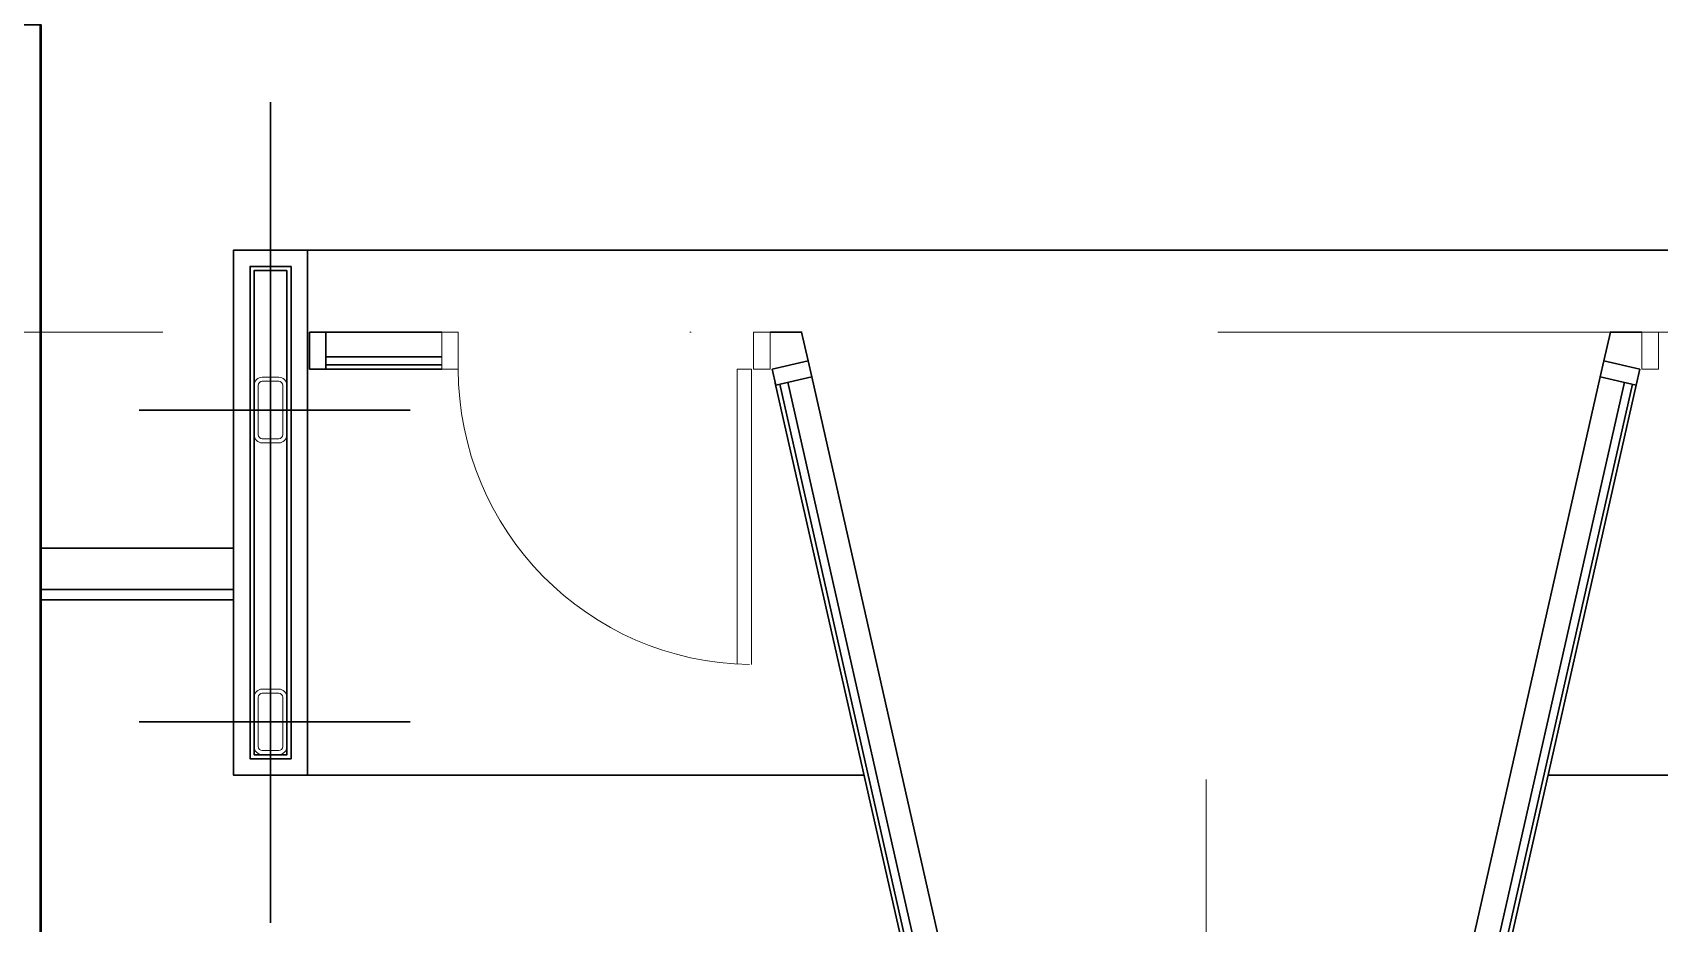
# Model space of a CAD drawing. Header units: inches. Extents: x -399 to 3145, y -842 to 1753.
# Drawn here: x 991.1 to 1189.3, y -396.1 to -287.5 of the extents above; entities that cross this region are included whole.
import ezdxf

# ---------------------------------------------------------------- set-up
doc = ezdxf.new("R2010")
doc.units = ezdxf.units.IN
doc.header["$MEASUREMENT"] = 0
doc.linetypes.add('IMPORT-DGN Style 4 _2_', pattern=[256.963558, 128.401528, -64.200764, 0.160502, -64.200764])
for name, color, linetype, lineweight in [('Level 10', 7, 'Continuous', 9), ('Level 16', 7, 'Continuous', 9), ('Level 25', 7, 'Continuous', 9), ('Level 28', 7, 'Continuous', 9)]:
    doc.layers.add(name, color=color, linetype=linetype, lineweight=lineweight)

# ---------------------------------------------------------------- blocks, each defined once
blk = doc.blocks.new('1st-Floor-WCB_dwg_051201-825245-Level 1')
at = {"layer": 'Level 16', "flags": 128}
for points in [[(6.096, 24.384), (3.048, 24.384), (0, 24.384), (-3.048, 24.384), (-6.096, 24.384)], [(-12.192, 18.288), (-12.192, 9.144), (-12.192, 0), (-12.192, -9.144), (-12.192, -18.288)], [(-9.144, 18.288), (-9.144, 9.144), (-9.144, 0), (-9.144, -9.144), (-9.144, -18.288)], [(6.096, 21.336), (3.048, 21.336), (0, 21.336), (-3.048, 21.336), (-6.096, 21.336)], [(9.144, -18.288), (9.144, -9.144), (9.144, 0), (9.144, 9.144), (9.144, 18.288)], [(12.192, -18.288), (12.192, -9.144), (12.192, 0), (12.192, 9.144), (12.192, 18.288)], [(-6.096, -21.336), (-3.048, -21.336), (0, -21.336), (3.048, -21.336), (6.096, -21.336)], [(-6.096, -24.384), (-3.048, -24.384), (0, -24.384), (3.048, -24.384), (6.096, -24.384)]]:
    blk.add_lwpolyline(points, dxfattribs=at)
at = {"layer": 'Level 16'}
for centre, radius, start, end in [((-6.096, 18.288), 6.096, 90, 180), ((6.096, 18.288), 6.096, 0, 90), ((-6.096, 18.288), 3.048, 90, 180), ((6.096, 18.288), 3.048, 360, 90), ((-6.096, -18.288), 6.096, 180, 270), ((-6.096, -18.288), 3.048, 180, 270), ((6.096, -18.288), 3.048, 270, 0), ((6.096, -18.288), 6.096, 270, 360)]:
    blk.add_arc(centre, radius, start, end, dxfattribs=at)

msp = doc.modelspace()

# ---------------------------------------------------------------- linework, layer by layer
at = {"layer": 'Level 10', "color": 40, "linetype": 'IMPORT-DGN Style 4 _2_'}
msp.add_line((3062.67, -324), (815.25, -324), dxfattribs=at)
at = {"layer": 'Level 16', "color": 50, "lineweight": 30}
for p, q in [((1020.07, -296), (1020.07, -396)), ((1024.57, -314), (1024.57, -378)), ((1026.82, -324), (1024.82, -324)), ((1024.82, -324), (1024.82, -328.5)), ((1026.82, -324), (1026.82, -328.5)), ((1040.94, -324), (1026.82, -324)), ((1040.94, -327), (1026.82, -327)), ((1026.82, -328.5), (1024.82, -328.5)), ((1040.94, -328), (1026.82, -328)), ((1040.94, -328.5), (1026.82, -328.5)), ((1085.58, -327.51), (1081.19, -328.5)), ((1081.64, -330.45), (1081.19, -328.5)), ((1085.58, -327.51), (1086.03, -329.46)), ((1182.56, -327.51), (1182.11, -329.46)), ((1182.56, -327.51), (1186.94, -328.5)), ((1186.5, -330.45), (1186.94, -328.5)), ((1081.58, -330.21), (1098.95, -406.96)), ((1086.03, -329.46), (1081.64, -330.45)), ((1082.12, -330.34), (1099.44, -406.85)), ((1083.1, -330.12), (1100.41, -406.63)), ((1086.03, -329.46), (1103.34, -405.96)), ((1182.11, -329.46), (1164.8, -405.96)), ((1185.04, -330.12), (1167.73, -406.63)), ((1186.02, -330.34), (1168.7, -406.85)), ((1186.5, -330.45), (1169.19, -406.96)), ((1182.11, -329.46), (1186.5, -330.45)), ((1037.07, -333.5), (1004.07, -333.5)), ((992.07, -350.32), (1015.57, -350.32)), ((992.07, -355.38), (1015.57, -355.38)), ((992.07, -356.63), (1015.57, -356.63)), ((1037.07, -371.5), (1004.07, -371.5))]:
    msp.add_line(p, q, dxfattribs=at)
at = {"layer": 'Level 16', "color": 50, "lineweight": 30, "flags": 128}
for points in [[(1175.74, -378), (1243.57, -378), (1252.57, -378), (1252.57, -314), (1243.57, -314), (1024.57, -314), (1015.57, -314), (1015.57, -378), (1024.57, -378), (1092.4, -378)], [(1085.58, -327.51), (1084.79, -324), (1080.94, -324)], [(1182.56, -327.51), (1183.35, -324), (1187.19, -324)]]:
    msp.add_lwpolyline(points, dxfattribs=at)
for points in [[(1022.57, -316), (1017.57, -316), (1017.57, -376), (1022.57, -376)], [(1022.07, -316.5), (1018.07, -316.5), (1018.07, -375.5), (1022.07, -375.5)]]:
    msp.add_lwpolyline(points, close=True, dxfattribs=at)
at = {"layer": 'Level 25', "color": 2, "lineweight": 13}
for p, q in [((1042.94, -324), (1040.94, -324)), ((1040.94, -324), (1040.94, -328.5)), ((1042.94, -324), (1042.94, -328.5)), ((1078.94, -324), (1080.94, -324)), ((1078.94, -324), (1078.94, -328.5)), ((1080.94, -324), (1080.94, -328.5)), ((1189.2, -324), (1187.19, -324)), ((1187.19, -324), (1187.19, -328.5)), ((1189.2, -324), (1189.2, -328.5)), ((1042.94, -328.5), (1040.94, -328.5)), ((1080.94, -328.5), (1078.94, -328.5)), ((1189.2, -328.5), (1187.19, -328.5)), ((1134.07, -497.91), (1134.07, -378.51))]:
    msp.add_line(p, q, dxfattribs=at)
at = {"layer": 'Level 25', "color": 2, "lineweight": 13, "flags": 128}
msp.add_lwpolyline([(1078.69, -364.5), (1078.69, -328.5), (1076.94, -328.5), (1076.94, -364.46)], dxfattribs=at)
at = {"layer": 'Level 25', "color": 2, "lineweight": 13}
msp.add_arc((1078.94, -328.5), 36, 180, 269.2042, dxfattribs=at)
at = {"layer": 'Level 28', "color": 3, "lineweight": 50, "flags": 128}
msp.add_lwpolyline([(952.07, -756), (992.07, -756), (992.07, -286.5), (952.07, -286.5), (952.07, -756), (952.07, -842), (2808.07, -842), (2808.07, 196)], dxfattribs=at)

# ---------------------------------------------------------------- block references
at = {"xscale": 0.1640419947506442, "yscale": 0.1640419947506442, "zscale": 0.1640419947506442}
for p in [(1020.07, -333.5), (1020.07, -371.5)]:
    msp.add_blockref('1st-Floor-WCB_dwg_051201-825245-Level 1', p, dxfattribs=at)

doc.saveas('drawing.dxf')
